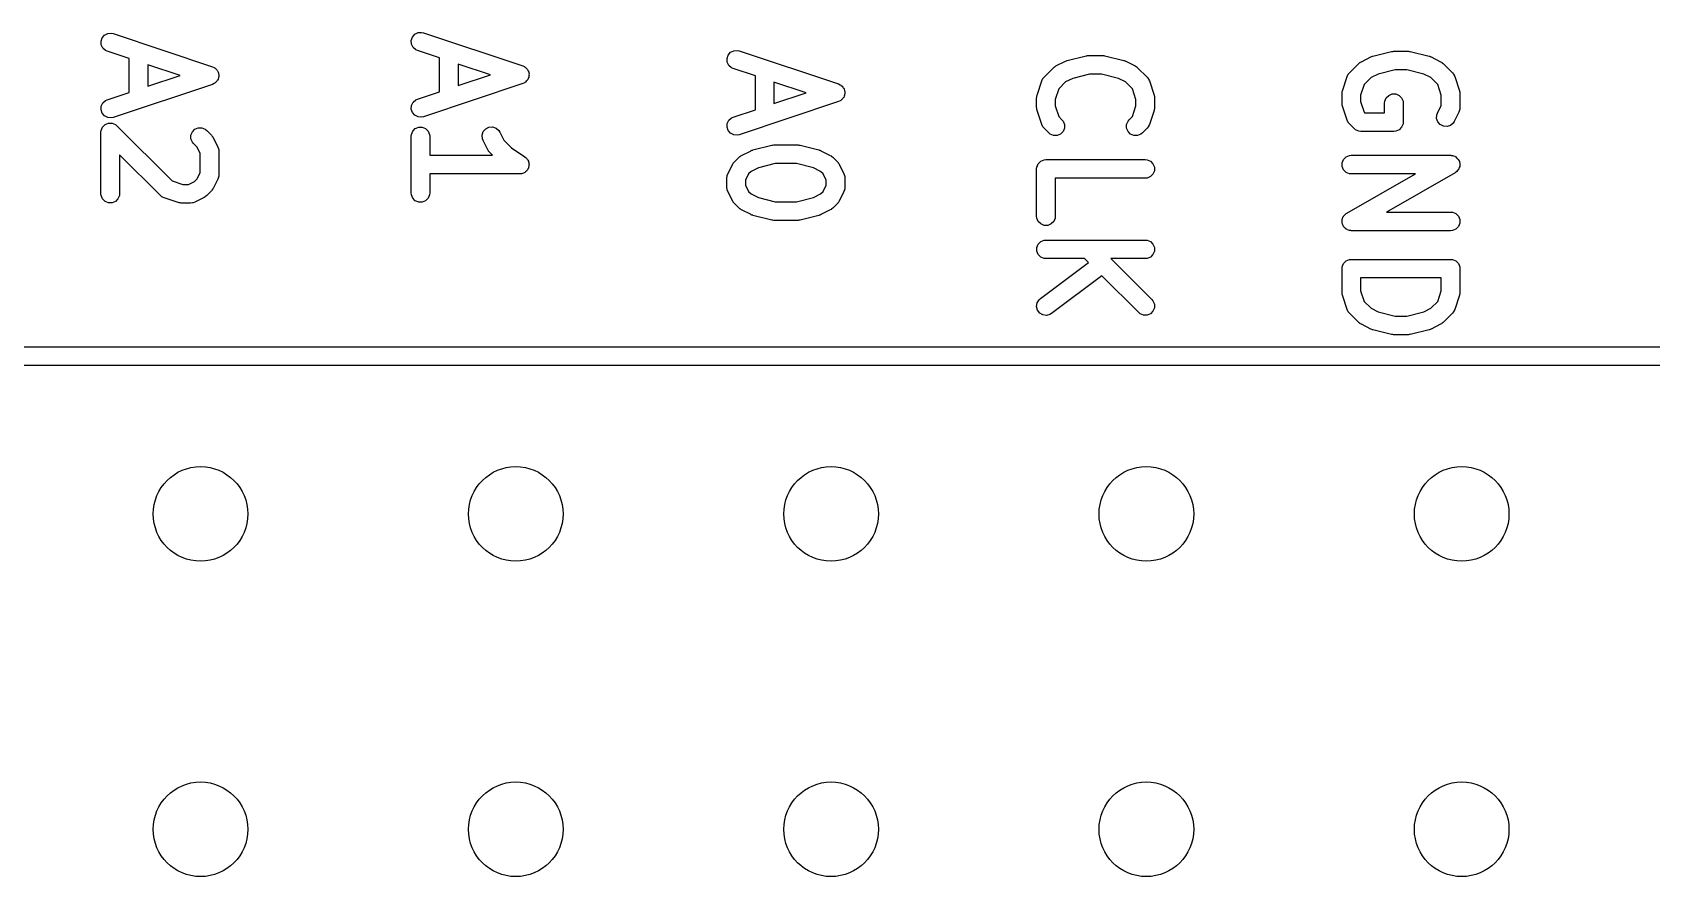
# Model space of a CAD drawing. Extents: x 90.4 to 161.7, y -143.1 to -81.8.
# Drawn here: x 133.55 to 146.6, y -88.63 to -81.83 of the extents above; entities that cross this region are included whole.
import ezdxf

# ---------------------------------------------------------------- set-up
doc = ezdxf.new("R2010")
doc.units = 0
doc.layers.add('BLACK', color=7, linetype='CONTINUOUS')

msp = doc.modelspace()

# ---------------------------------------------------------------- linework, layer by layer
at = {"layer": 'BLACK', "linetype": 'CONTINUOUS'}
for p, q in [((134.105494, -81.90495), (134.114748, -81.877187)), ((134.107569, -81.93414), (134.105494, -81.90495)), ((134.114748, -81.877187), (134.133922, -81.85508)), ((134.133922, -81.85508), (134.160095, -81.841994)), ((134.160095, -81.841994), (134.189285, -81.839919)), ((134.189285, -81.839919), (134.203622, -81.843179)), ((134.203622, -81.843179), (135.003622, -82.109846)), ((136.604827, -81.898798), (136.614081, -81.871035)), ((136.606902, -81.927988), (136.604827, -81.898798)), ((136.614081, -81.871035), (136.633255, -81.848928)), ((136.633255, -81.848928), (136.659428, -81.835842)), ((136.659428, -81.835842), (136.688618, -81.833767)), ((136.688618, -81.833767), (136.702955, -81.837027)), ((136.702955, -81.837027), (137.502955, -82.103694)), ((134.120655, -81.960313), (134.107569, -81.93414)), ((134.142762, -81.979487), (134.120655, -81.960313)), ((134.156188, -81.985481), (134.142762, -81.979487)), ((134.333477, -82.044577), (134.156188, -81.985481)), ((134.333477, -82.317415), (134.333477, -82.044577)), ((136.619988, -81.954161), (136.606902, -81.927988)), ((136.642095, -81.973335), (136.619988, -81.954161)), ((136.655521, -81.979329), (136.642095, -81.973335)), ((136.83281, -82.038425), (136.655521, -81.979329)), ((136.83281, -82.311263), (136.83281, -82.038425)), ((139.14886, -82.044171), (139.158114, -82.016408)), ((139.150935, -82.073361), (139.14886, -82.044171)), ((139.158114, -82.016408), (139.177288, -81.994301)), ((139.177288, -81.994301), (139.203461, -81.981215)), ((139.203461, -81.981215), (139.232651, -81.97914)), ((139.232651, -81.97914), (139.246988, -81.9824)), ((139.246988, -81.9824), (140.046988, -82.249067)), ((141.89028, -82.060427), (142.042662, -82.022331)), ((142.042662, -82.022331), (142.045198, -82.021955)), ((142.045198, -82.021955), (142.04622, -82.021533)), ((142.04622, -82.021533), (142.051732, -82.02099)), ((142.051732, -82.02099), (142.057206, -82.020181)), ((142.057206, -82.020181), (142.058298, -82.020343)), ((142.058298, -82.020343), (142.060852, -82.020092)), ((142.060852, -82.020092), (142.175138, -82.020092)), ((142.175138, -82.020092), (142.177691, -82.020343)), ((142.177691, -82.020343), (142.178784, -82.020181)), ((142.178784, -82.020181), (142.184258, -82.02099)), ((142.184258, -82.02099), (142.18977, -82.021533)), ((142.18977, -82.021533), (142.19079, -82.021955)), ((142.19079, -82.021955), (142.193329, -82.022331)), ((142.193329, -82.022331), (142.34571, -82.060427)), ((144.258815, -82.069553), (144.335005, -82.031458)), ((144.335005, -82.031458), (144.336074, -82.031048)), ((144.336074, -82.031048), (144.33651, -82.030726)), ((144.33651, -82.030726), (144.342661, -82.028527)), ((144.342661, -82.028527), (144.348737, -82.026203)), ((144.348737, -82.026203), (144.349275, -82.026164)), ((144.349275, -82.026164), (144.350355, -82.025779)), ((144.350355, -82.025779), (144.502737, -81.987683)), ((144.502737, -81.987683), (144.505273, -81.987307)), ((144.505273, -81.987307), (144.506295, -81.986885)), ((144.506295, -81.986885), (144.511807, -81.986342)), ((144.511807, -81.986342), (144.517281, -81.985533)), ((144.517281, -81.985533), (144.518373, -81.985695)), ((144.518373, -81.985695), (144.520927, -81.985444)), ((144.520927, -81.985444), (144.635213, -81.985444)), ((144.635213, -81.985444), (144.637766, -81.985695)), ((144.637766, -81.985695), (144.638859, -81.985533)), ((144.638859, -81.985533), (144.644333, -81.986342)), ((144.644333, -81.986342), (144.649845, -81.986885)), ((144.649845, -81.986885), (144.650865, -81.987307)), ((144.650865, -81.987307), (144.653404, -81.987683)), ((144.653404, -81.987683), (144.805785, -82.025779)), ((144.805785, -82.025779), (144.806864, -82.026164)), ((144.806864, -82.026164), (144.807403, -82.026203)), ((144.807403, -82.026203), (144.813478, -82.028527)), ((144.813478, -82.028527), (144.81963, -82.030726)), ((144.81963, -82.030726), (144.820065, -82.031048)), ((144.820065, -82.031048), (144.821135, -82.031458)), ((144.821135, -82.031458), (144.897326, -82.069553)), ((134.742734, -82.180996), (134.483477, -82.094577)), ((134.483477, -82.094577), (134.483477, -82.267415)), ((134.483477, -82.267415), (134.742734, -82.180996)), ((135.003622, -82.109846), (135.017047, -82.11584)), ((135.017047, -82.11584), (135.021092, -82.119348)), ((135.021092, -82.119348), (135.025889, -82.121747)), ((135.025889, -82.121747), (135.032053, -82.128855)), ((135.032053, -82.128855), (135.039155, -82.135014)), ((135.039155, -82.135014), (135.04155, -82.139805)), ((135.04155, -82.139805), (135.045062, -82.143854)), ((135.045062, -82.143854), (135.048036, -82.152777)), ((135.048036, -82.152777), (135.052241, -82.161187)), ((135.052241, -82.161187), (135.05262, -82.166531)), ((135.05262, -82.166531), (135.054316, -82.171617)), ((135.054316, -82.171617), (135.053649, -82.180999)), ((135.053649, -82.180999), (135.054316, -82.190377)), ((137.242067, -82.174844), (136.98281, -82.088425)), ((136.98281, -82.088425), (136.98281, -82.261263)), ((136.98281, -82.261263), (137.242067, -82.174844)), ((137.502955, -82.103694), (137.51638, -82.109688)), ((137.51638, -82.109688), (137.520425, -82.113196)), ((137.520425, -82.113196), (137.525222, -82.115595)), ((137.525222, -82.115595), (137.531386, -82.122703)), ((137.531386, -82.122703), (137.538488, -82.128862)), ((137.538488, -82.128862), (137.540883, -82.133653)), ((137.540883, -82.133653), (137.544395, -82.137702)), ((137.544395, -82.137702), (137.547369, -82.146625)), ((137.547369, -82.146625), (137.551574, -82.155035)), ((137.551574, -82.155035), (137.551953, -82.160379)), ((137.551953, -82.160379), (137.553649, -82.165465)), ((137.553649, -82.165465), (137.552982, -82.174847)), ((137.552982, -82.174847), (137.553649, -82.184225)), ((139.164021, -82.099534), (139.150935, -82.073361)), ((139.186128, -82.118708), (139.164021, -82.099534)), ((139.199554, -82.124702), (139.186128, -82.118708)), ((139.376843, -82.183798), (139.199554, -82.124702)), ((141.703058, -82.19444), (141.779248, -82.11825)), ((141.779248, -82.11825), (141.784998, -82.113529)), ((141.784998, -82.113529), (141.786297, -82.112033)), ((141.786297, -82.112033), (141.788551, -82.110613)), ((141.788551, -82.110613), (141.790613, -82.108922)), ((141.790613, -82.108922), (141.792445, -82.108163)), ((141.792445, -82.108163), (141.79874, -82.104201)), ((141.79874, -82.104201), (141.87493, -82.066106)), ((141.87493, -82.066106), (141.875999, -82.065696)), ((141.875999, -82.065696), (141.876435, -82.065374)), ((141.876435, -82.065374), (141.882586, -82.063175)), ((141.882586, -82.063175), (141.888662, -82.060851)), ((141.888662, -82.060851), (141.8892, -82.060812)), ((141.8892, -82.060812), (141.89028, -82.060427)), ((142.070087, -82.170092), (141.934646, -82.203952)), ((142.165903, -82.170092), (142.070087, -82.170092)), ((142.301343, -82.203952), (142.165903, -82.170092)), ((142.34571, -82.060427), (142.346789, -82.060812)), ((142.346789, -82.060812), (142.347328, -82.060851)), ((142.347328, -82.060851), (142.353403, -82.063175)), ((142.353403, -82.063175), (142.359555, -82.065374)), ((142.359555, -82.065374), (142.35999, -82.065696)), ((142.35999, -82.065696), (142.36106, -82.066106)), ((142.36106, -82.066106), (142.437251, -82.104201)), ((142.437251, -82.104201), (142.44355, -82.108165)), ((142.44355, -82.108165), (142.445378, -82.108923)), ((142.445378, -82.108923), (142.447434, -82.110611)), ((142.447434, -82.110611), (142.449694, -82.112033)), ((142.449694, -82.112033), (142.450993, -82.113531)), ((142.450993, -82.113531), (142.456743, -82.11825)), ((142.456743, -82.11825), (142.532933, -82.19444)), ((144.145015, -82.189108), (144.151009, -82.175682)), ((144.151009, -82.175682), (144.152775, -82.173645)), ((144.152775, -82.173645), (144.153806, -82.171157)), ((144.153806, -82.171157), (144.163133, -82.159792)), ((144.163133, -82.159792), (144.239323, -82.083602)), ((144.239323, -82.083602), (144.245073, -82.078881)), ((144.245073, -82.078881), (144.246372, -82.077385)), ((144.246372, -82.077385), (144.248626, -82.075965)), ((144.248626, -82.075965), (144.250688, -82.074274)), ((144.250688, -82.074274), (144.25252, -82.073515)), ((144.25252, -82.073515), (144.258815, -82.069553)), ((144.394721, -82.169304), (144.336783, -82.198274)), ((144.530162, -82.135444), (144.394721, -82.169304)), ((144.625978, -82.135444), (144.530162, -82.135444)), ((144.761418, -82.169304), (144.625978, -82.135444)), ((144.819358, -82.198274), (144.761418, -82.169304)), ((144.897326, -82.069553), (144.903625, -82.073517)), ((144.903625, -82.073517), (144.905453, -82.074275)), ((144.905453, -82.074275), (144.907509, -82.075963)), ((144.907509, -82.075963), (144.909769, -82.077385)), ((144.909769, -82.077385), (144.911068, -82.078883)), ((144.911068, -82.078883), (144.916818, -82.083602)), ((144.916818, -82.083602), (144.993008, -82.159792)), ((144.993008, -82.159792), (145.002336, -82.171157)), ((145.002336, -82.171157), (145.003368, -82.173649)), ((145.003368, -82.173649), (145.005132, -82.175683)), ((145.005132, -82.175683), (145.011126, -82.189108)), ((135.003622, -82.252148), (134.203622, -82.518814)), ((135.017048, -82.246154), (135.003622, -82.252148)), ((135.021096, -82.242642), (135.017048, -82.246154)), ((135.025888, -82.240247), (135.021096, -82.242642)), ((135.03205, -82.233142), (135.025888, -82.240247)), ((135.039155, -82.22698), (135.03205, -82.233142)), ((135.041551, -82.222187), (135.039155, -82.22698)), ((135.045062, -82.21814), (135.041551, -82.222187)), ((135.048035, -82.20922), (135.045062, -82.21814)), ((135.052242, -82.200807), (135.048035, -82.20922)), ((135.052621, -82.195459), (135.052242, -82.200807)), ((135.054316, -82.190377), (135.052621, -82.195459)), ((136.655521, -82.37036), (136.83281, -82.311263)), ((137.502955, -82.245996), (136.702955, -82.512662)), ((137.516381, -82.240002), (137.502955, -82.245996)), ((137.520429, -82.23649), (137.516381, -82.240002)), ((137.525221, -82.234095), (137.520429, -82.23649)), ((137.531383, -82.22699), (137.525221, -82.234095)), ((137.538488, -82.220828), (137.531383, -82.22699)), ((137.540884, -82.216035), (137.538488, -82.220828)), ((137.544395, -82.211988), (137.540884, -82.216035)), ((137.547368, -82.203068), (137.544395, -82.211988)), ((137.551575, -82.194655), (137.547368, -82.203068)), ((137.551954, -82.189307), (137.551575, -82.194655)), ((137.553649, -82.184225), (137.551954, -82.189307)), ((139.376843, -82.456636), (139.376843, -82.183798)), ((139.7861, -82.320217), (139.526843, -82.233798)), ((139.526843, -82.233798), (139.526843, -82.406636)), ((140.046988, -82.249067), (140.060413, -82.255061)), ((140.060413, -82.255061), (140.064458, -82.258569)), ((140.064458, -82.258569), (140.069255, -82.260968)), ((140.069255, -82.260968), (140.075419, -82.268076)), ((140.075419, -82.268076), (140.082521, -82.274235)), ((140.082521, -82.274235), (140.084916, -82.279026)), ((140.084916, -82.279026), (140.088428, -82.283075)), ((140.088428, -82.283075), (140.091402, -82.291998)), ((140.091402, -82.291998), (140.095607, -82.300408)), ((140.095607, -82.300408), (140.095986, -82.305752)), ((140.095986, -82.305752), (140.097682, -82.310838)), ((140.097682, -82.310838), (140.097015, -82.32022)), ((141.646844, -82.338042), (141.68494, -82.223756)), ((141.68494, -82.223756), (141.690934, -82.21033)), ((141.690934, -82.21033), (141.6927, -82.208293)), ((141.6927, -82.208293), (141.693731, -82.205805)), ((141.693731, -82.205805), (141.703058, -82.19444)), ((141.821643, -82.287986), (141.792995, -82.373929)), ((141.876708, -82.232922), (141.821643, -82.287986)), ((141.934646, -82.203952), (141.876708, -82.232922)), ((142.359283, -82.232922), (142.301343, -82.203952)), ((142.414347, -82.287986), (142.359283, -82.232922)), ((142.442995, -82.373928), (142.414347, -82.287986)), ((142.532933, -82.19444), (142.542261, -82.205805)), ((142.542261, -82.205805), (142.543293, -82.208297)), ((142.543293, -82.208297), (142.545057, -82.210331)), ((142.545057, -82.210331), (142.551051, -82.223756)), ((142.551051, -82.223756), (142.589146, -82.338042)), ((144.104511, -82.312479), (144.105269, -82.310648)), ((144.105269, -82.310648), (144.106919, -82.303394)), ((144.106919, -82.303394), (144.145015, -82.189108)), ((144.281718, -82.253338), (144.25307, -82.339281)), ((144.336783, -82.198274), (144.281718, -82.253338)), ((144.874422, -82.253338), (144.819358, -82.198274)), ((144.90307, -82.33928), (144.874422, -82.253338)), ((145.011126, -82.189108), (145.049221, -82.303394)), ((145.049221, -82.303394), (145.05087, -82.310647)), ((145.05087, -82.310647), (145.051629, -82.312479)), ((134.105494, -82.457043), (134.107569, -82.427853)), ((134.107569, -82.427853), (134.120655, -82.40168)), ((134.120655, -82.40168), (134.142763, -82.382506)), ((134.142763, -82.382506), (134.156188, -82.376512)), ((134.156188, -82.376512), (134.333477, -82.317415)), ((136.604827, -82.450891), (136.606902, -82.421701)), ((136.606902, -82.421701), (136.619988, -82.395528)), ((136.619988, -82.395528), (136.642096, -82.376354)), ((136.642096, -82.376354), (136.655521, -82.37036)), ((140.046988, -82.391369), (139.246988, -82.658035)), ((139.526843, -82.406636), (139.7861, -82.320217)), ((140.060414, -82.385375), (140.046988, -82.391369)), ((140.064462, -82.381863), (140.060414, -82.385375)), ((140.069254, -82.379468), (140.064462, -82.381863)), ((140.075416, -82.372363), (140.069254, -82.379468)), ((140.082521, -82.366201), (140.075416, -82.372363)), ((140.084917, -82.361408), (140.082521, -82.366201)), ((140.088428, -82.357361), (140.084917, -82.361408)), ((140.091401, -82.348441), (140.088428, -82.357361)), ((140.095608, -82.340028), (140.091401, -82.348441)), ((140.095987, -82.33468), (140.095608, -82.340028)), ((140.097682, -82.329598), (140.095987, -82.33468)), ((140.097015, -82.32022), (140.097682, -82.329598)), ((141.642995, -82.361759), (141.643724, -82.354353)), ((141.642995, -82.43795), (141.642995, -82.361759)), ((141.643724, -82.445355), (141.642995, -82.43795)), ((141.643584, -82.352378), (141.644174, -82.34978)), ((141.643724, -82.354353), (141.643584, -82.352378)), ((141.644174, -82.34978), (141.644436, -82.347127)), ((141.644436, -82.347127), (141.645194, -82.345296)), ((141.645194, -82.345296), (141.646844, -82.338042)), ((141.792995, -82.373929), (141.792995, -82.425778)), ((141.792995, -82.425778), (141.821643, -82.511721)), ((142.414347, -82.511721), (142.442995, -82.42578)), ((142.442995, -82.42578), (142.442995, -82.373928)), ((142.589146, -82.338042), (142.590795, -82.345295)), ((142.590795, -82.345295), (142.591554, -82.347127)), ((142.591554, -82.347127), (142.591815, -82.349781)), ((142.591815, -82.349781), (142.592406, -82.352379)), ((142.592406, -82.352379), (142.592265, -82.354353)), ((142.592265, -82.354353), (142.592995, -82.361759)), ((142.592995, -82.43795), (142.592265, -82.445355)), ((142.592995, -82.361759), (142.592995, -82.43795)), ((144.10307, -82.327111), (144.103799, -82.319705)), ((144.10307, -82.403302), (144.10307, -82.327111)), ((144.103799, -82.410707), (144.10307, -82.403302)), ((144.103659, -82.31773), (144.104249, -82.315132)), ((144.103799, -82.319705), (144.103659, -82.31773)), ((144.103659, -82.412683), (144.103799, -82.410707)), ((144.104249, -82.41528), (144.103659, -82.412683)), ((144.104249, -82.315132), (144.104511, -82.312479)), ((144.104511, -82.417934), (144.104249, -82.41528)), ((144.105269, -82.419764), (144.104511, -82.417934)), ((144.106919, -82.42702), (144.105269, -82.419764)), ((144.145015, -82.541304), (144.106919, -82.42702)), ((144.25307, -82.339281), (144.25307, -82.39113)), ((144.25307, -82.39113), (144.281718, -82.477073)), ((144.445927, -82.403302), (144.447368, -82.38867)), ((144.445927, -82.480683), (144.445927, -82.403302)), ((144.447368, -82.38867), (144.458567, -82.361634)), ((144.458567, -82.361634), (144.479259, -82.340942)), ((144.479259, -82.340942), (144.506295, -82.329743)), ((144.506295, -82.329743), (144.535559, -82.329743)), ((144.535559, -82.329743), (144.562595, -82.340942)), ((144.562595, -82.340942), (144.583287, -82.361634)), ((144.583287, -82.361634), (144.594486, -82.38867)), ((144.594486, -82.38867), (144.595927, -82.403302)), ((144.595927, -82.403302), (144.595927, -82.555683)), ((144.872893, -82.484046), (144.90307, -82.423692)), ((144.90307, -82.423692), (144.90307, -82.33928)), ((145.051629, -82.312479), (145.05189, -82.315133)), ((145.05307, -82.441397), (145.051629, -82.456029)), ((145.05189, -82.315133), (145.052481, -82.317731)), ((145.052481, -82.317731), (145.05234, -82.319705)), ((145.05234, -82.319705), (145.05307, -82.327111)), ((145.05307, -82.327111), (145.05307, -82.441397)), ((134.114748, -82.484805), (134.105494, -82.457043)), ((134.133922, -82.506913), (134.114748, -82.484805)), ((134.160095, -82.519999), (134.133922, -82.506913)), ((134.138237, -82.575779), (134.165273, -82.56458)), ((134.189285, -82.522074), (134.160095, -82.519999)), ((134.165273, -82.56458), (134.194537, -82.56458)), ((134.203622, -82.518814), (134.189285, -82.522074)), ((134.194537, -82.56458), (134.221573, -82.575779)), ((136.614081, -82.478653), (136.604827, -82.450891)), ((136.633255, -82.500761), (136.614081, -82.478653)), ((136.659428, -82.513847), (136.633255, -82.500761)), ((136.688618, -82.515922), (136.659428, -82.513847)), ((136.702955, -82.512662), (136.688618, -82.515922)), ((139.14886, -82.596264), (139.150935, -82.567074)), ((139.150935, -82.567074), (139.164021, -82.540901)), ((139.164021, -82.540901), (139.186129, -82.521727)), ((139.186129, -82.521727), (139.199554, -82.515733)), ((139.199554, -82.515733), (139.376843, -82.456636)), ((141.643584, -82.447331), (141.643724, -82.445355)), ((141.644174, -82.449928), (141.643584, -82.447331)), ((141.644436, -82.452582), (141.644174, -82.449928)), ((141.645194, -82.454412), (141.644436, -82.452582)), ((141.646844, -82.461668), (141.645194, -82.454412)), ((141.68494, -82.575952), (141.646844, -82.461668)), ((141.821643, -82.511721), (141.84722, -82.537299)), ((141.84722, -82.537299), (141.856547, -82.548664)), ((141.856547, -82.548664), (141.867745, -82.5757)), ((142.368246, -82.575701), (142.379444, -82.548664)), ((142.379444, -82.548664), (142.388771, -82.537299)), ((142.388771, -82.537299), (142.414347, -82.511721)), ((142.589146, -82.461667), (142.551051, -82.575952)), ((142.590795, -82.454413), (142.589146, -82.461667)), ((142.591554, -82.452582), (142.590795, -82.454413)), ((142.591815, -82.449927), (142.591554, -82.452582)), ((142.592406, -82.44733), (142.591815, -82.449927)), ((142.592265, -82.445355), (142.592406, -82.44733)), ((144.151009, -82.55473), (144.145015, -82.541304)), ((144.152774, -82.556765), (144.151009, -82.55473)), ((144.153805, -82.559254), (144.152774, -82.556765)), ((144.163132, -82.570619), (144.153805, -82.559254)), ((144.201227, -82.608715), (144.163132, -82.570619)), ((144.281718, -82.477073), (144.285328, -82.480683)), ((144.285328, -82.480683), (144.445927, -82.480683)), ((144.594486, -82.570315), (144.583287, -82.597351)), ((144.595927, -82.555683), (144.594486, -82.570315)), ((144.865564, -82.526968), (144.867638, -82.497778)), ((144.874818, -82.554729), (144.865564, -82.526968)), ((144.867638, -82.497778), (144.872893, -82.484046)), ((144.893991, -82.576837), (144.874818, -82.554729)), ((144.999225, -82.563571), (144.977117, -82.582744)), ((145.007057, -82.551128), (144.999225, -82.563571)), ((145.045152, -82.474938), (145.007057, -82.551128)), ((145.050407, -82.461206), (145.045152, -82.474938)), ((145.050597, -82.458518), (145.050407, -82.461206)), ((145.051629, -82.456029), (145.050597, -82.458518)), ((134.104905, -82.638139), (134.106346, -82.623507)), ((134.104905, -83.133377), (134.104905, -82.638139)), ((134.106346, -82.623507), (134.117545, -82.596471)), ((134.117545, -82.596471), (134.138237, -82.575779)), ((134.221573, -82.575779), (134.232938, -82.585106)), ((134.232938, -82.585106), (134.677561, -83.029729)), ((134.830156, -82.661602), (134.841355, -82.634566)), ((134.830156, -82.690864), (134.830156, -82.661602)), ((134.841354, -82.717901), (134.830156, -82.690864)), ((134.841355, -82.634566), (134.862048, -82.613873)), ((134.862048, -82.613873), (134.889085, -82.602675)), ((134.889085, -82.602675), (134.918347, -82.602675)), ((134.918347, -82.602675), (134.945383, -82.613874)), ((134.945383, -82.613874), (134.956749, -82.623202)), ((134.956749, -82.623202), (134.994844, -82.661298)), ((134.994844, -82.661298), (134.999561, -82.667046)), ((134.999561, -82.667046), (135.00106, -82.668346)), ((135.00106, -82.668346), (135.002481, -82.670604)), ((135.002481, -82.670604), (135.004171, -82.672663)), ((135.004171, -82.672663), (135.004928, -82.674492)), ((135.004928, -82.674492), (135.008892, -82.680789)), ((135.008892, -82.680789), (135.046987, -82.756979)), ((136.604238, -82.670082), (136.605679, -82.65545)), ((136.604238, -83.127225), (136.604238, -82.670082)), ((136.605679, -82.65545), (136.616878, -82.628414)), ((136.616878, -82.628414), (136.63757, -82.607722)), ((136.63757, -82.607722), (136.664606, -82.596523)), ((136.664606, -82.596523), (136.69387, -82.596523)), ((136.69387, -82.596523), (136.720906, -82.607722)), ((136.720906, -82.607722), (136.741598, -82.628414)), ((136.741598, -82.628414), (136.752797, -82.65545)), ((136.752797, -82.65545), (136.754238, -82.670082)), ((136.754238, -82.670082), (136.754238, -82.823654)), ((137.176256, -82.660701), (137.18551, -82.63294)), ((137.17833, -82.689891), (137.176256, -82.660701)), ((137.183585, -82.703623), (137.17833, -82.689891)), ((137.18551, -82.63294), (137.204683, -82.610832)), ((137.204683, -82.610832), (137.230858, -82.597745)), ((137.230858, -82.597745), (137.260048, -82.595671)), ((137.260048, -82.595671), (137.287809, -82.604925)), ((137.287809, -82.604925), (137.309917, -82.624098)), ((137.309917, -82.624098), (137.317749, -82.636541)), ((137.317749, -82.636541), (137.350401, -82.701845)), ((137.350401, -82.701845), (137.412732, -82.764177)), ((139.158114, -82.624026), (139.14886, -82.596264)), ((139.177288, -82.646134), (139.158114, -82.624026)), ((139.203461, -82.65922), (139.177288, -82.646134)), ((139.232651, -82.661295), (139.203461, -82.65922)), ((139.246988, -82.658035), (139.232651, -82.661295)), ((141.690934, -82.589378), (141.68494, -82.575952)), ((141.692699, -82.591413), (141.690934, -82.589378)), ((141.69373, -82.593902), (141.692699, -82.591413)), ((141.703057, -82.605267), (141.69373, -82.593902)), ((141.741152, -82.643363), (141.703057, -82.605267)), ((141.752517, -82.652691), (141.741152, -82.643363)), ((141.779553, -82.66389), (141.752517, -82.652691)), ((141.808816, -82.66389), (141.779553, -82.66389)), ((141.835853, -82.652692), (141.808816, -82.66389)), ((141.856546, -82.631999), (141.835853, -82.652692)), ((141.867745, -82.604963), (141.856546, -82.631999)), ((141.867745, -82.5757), (141.867745, -82.604963)), ((142.368246, -82.604963), (142.368246, -82.575701)), ((142.379445, -82.631999), (142.368246, -82.604963)), ((142.400138, -82.652692), (142.379445, -82.631999)), ((142.427175, -82.66389), (142.400138, -82.652692)), ((142.456437, -82.66389), (142.427175, -82.66389)), ((142.483473, -82.652691), (142.456437, -82.66389)), ((142.494839, -82.643363), (142.483473, -82.652691)), ((142.532934, -82.605267), (142.494839, -82.643363)), ((142.542261, -82.593902), (142.532934, -82.605267)), ((142.543291, -82.591413), (142.542261, -82.593902)), ((142.545057, -82.589378), (142.543291, -82.591413)), ((142.551051, -82.575952), (142.545057, -82.589378)), ((144.212592, -82.618043), (144.201227, -82.608715)), ((144.239628, -82.629242), (144.212592, -82.618043)), ((144.239629, -82.629242), (144.239628, -82.629242)), ((144.254261, -82.630683), (144.239629, -82.629242)), ((144.520927, -82.630683), (144.254261, -82.630683)), ((144.535559, -82.629242), (144.520927, -82.630683)), ((144.562595, -82.618043), (144.535559, -82.629242)), ((144.583287, -82.597351), (144.562595, -82.618043)), ((144.920166, -82.589924), (144.893991, -82.576837)), ((144.949356, -82.591998), (144.920166, -82.589924)), ((144.977117, -82.582744), (144.949356, -82.591998)), ((134.584015, -83.148315), (134.254905, -82.819205)), ((134.254905, -82.819205), (134.254905, -83.133377)), ((134.850681, -82.729266), (134.841354, -82.717901)), ((134.88017, -82.758756), (134.850681, -82.729266)), ((134.904905, -82.808225), (134.88017, -82.758756)), ((134.904905, -82.963291), (134.904905, -82.808225)), ((135.046987, -82.756979), (135.052242, -82.770711)), ((135.052242, -82.770711), (135.052432, -82.773398)), ((135.052432, -82.773398), (135.053464, -82.775888)), ((135.053464, -82.775888), (135.054905, -82.79052)), ((135.054905, -82.79052), (135.054905, -82.980996)), ((136.754238, -82.823654), (137.260077, -82.823654)), ((137.22168, -82.779814), (137.183585, -82.703623)), ((137.225644, -82.786113), (137.22168, -82.779814)), ((137.226402, -82.787941), (137.225644, -82.786113)), ((137.22809, -82.789997), (137.226402, -82.787941)), ((137.229512, -82.792257), (137.22809, -82.789997)), ((137.23101, -82.793556), (137.229512, -82.792257)), ((137.235729, -82.799306), (137.23101, -82.793556)), ((137.260077, -82.823654), (137.235729, -82.799306)), ((137.412732, -82.764177), (137.520841, -82.83625)), ((139.252178, -82.833894), (139.253478, -82.832396)), ((139.253478, -82.832396), (139.255737, -82.830974)), ((139.255737, -82.830974), (139.257794, -82.829286)), ((139.257794, -82.829286), (139.259621, -82.828528)), ((139.259621, -82.828528), (139.265921, -82.824564)), ((139.265921, -82.824564), (139.342111, -82.786469)), ((139.342111, -82.786469), (139.34318, -82.786059)), ((139.34318, -82.786059), (139.343616, -82.785737)), ((139.343616, -82.785737), (139.349767, -82.783538)), ((139.349767, -82.783538), (139.355843, -82.781214)), ((139.355843, -82.781214), (139.356381, -82.781175)), ((139.356381, -82.781175), (139.357461, -82.78079)), ((139.357461, -82.78079), (139.509843, -82.742694)), ((139.509843, -82.742694), (139.512379, -82.742318)), ((139.512379, -82.742318), (139.513401, -82.741896)), ((139.513401, -82.741896), (139.518913, -82.741353)), ((139.518913, -82.741353), (139.524387, -82.740544)), ((139.524387, -82.740544), (139.525479, -82.740706)), ((139.525479, -82.740706), (139.528033, -82.740455)), ((139.528033, -82.740455), (139.718509, -82.740455)), ((139.718509, -82.740455), (139.721062, -82.740706)), ((139.721062, -82.740706), (139.722155, -82.740544)), ((139.722155, -82.740544), (139.727629, -82.741353)), ((139.727629, -82.741353), (139.733141, -82.741896)), ((139.733141, -82.741896), (139.734161, -82.742318)), ((139.734161, -82.742318), (139.7367, -82.742694)), ((139.7367, -82.742694), (139.889081, -82.78079)), ((139.889081, -82.78079), (139.89016, -82.781175)), ((139.89016, -82.781175), (139.890699, -82.781214)), ((139.890699, -82.781214), (139.896774, -82.783538)), ((139.896774, -82.783538), (139.902926, -82.785737)), ((139.902926, -82.785737), (139.903361, -82.786059)), ((139.903361, -82.786059), (139.904431, -82.786469)), ((139.904431, -82.786469), (139.980622, -82.824564)), ((139.980622, -82.824564), (139.986921, -82.828528)), ((139.986921, -82.828528), (139.988749, -82.829286)), ((139.988749, -82.829286), (139.990805, -82.830974)), ((139.990805, -82.830974), (139.993065, -82.832396)), ((139.993065, -82.832396), (139.994364, -82.833894)), ((144.136402, -82.83618), (144.163438, -82.824981)), ((144.163438, -82.824981), (144.17807, -82.82354)), ((144.17807, -82.82354), (144.97807, -82.82354)), ((144.97807, -82.82354), (144.981833, -82.82391)), ((144.981833, -82.82391), (144.983309, -82.823723)), ((144.983309, -82.823723), (144.985219, -82.824244)), ((144.985219, -82.824244), (144.992702, -82.824981)), ((144.992702, -82.824981), (145.001917, -82.828798)), ((145.001917, -82.828798), (145.011541, -82.831423)), ((145.011541, -82.831423), (145.015321, -82.83435)), ((134.88017, -83.01276), (134.904905, -82.963291)), ((137.514116, -82.963826), (137.508011, -82.967915)), ((137.520906, -82.961014), (137.514116, -82.963826)), ((137.520841, -82.83625), (137.520883, -82.836284)), ((137.520883, -82.836284), (137.520906, -82.836294)), ((137.520906, -82.836294), (137.520957, -82.836345)), ((137.526156, -82.955763), (137.520906, -82.961014)), ((137.520957, -82.836345), (137.532216, -82.845566)), ((137.532326, -82.951632), (137.526156, -82.955763)), ((137.532216, -82.845566), (137.536347, -82.851735)), ((137.536402, -82.945517), (137.532326, -82.951632)), ((137.536347, -82.851735), (137.541598, -82.856986)), ((137.541598, -82.940322), (137.536402, -82.945517)), ((137.541598, -82.856986), (137.54441, -82.863775)), ((137.544439, -82.933461), (137.541598, -82.940322)), ((137.54441, -82.863775), (137.548499, -82.869881)), ((137.548559, -82.927283), (137.544439, -82.933461)), ((137.548499, -82.869881), (137.549955, -82.877161)), ((137.549985, -82.920074), (137.548559, -82.927283)), ((137.549955, -82.877161), (137.552797, -82.884022)), ((137.552797, -82.913286), (137.549985, -82.920074)), ((137.552797, -82.884022), (137.552797, -82.891371)), ((137.552797, -82.891371), (137.554238, -82.898576)), ((137.554238, -82.898576), (137.552797, -82.90586)), ((137.552797, -82.90586), (137.552797, -82.913286)), ((139.156189, -82.972391), (139.194285, -82.8962)), ((139.194285, -82.8962), (139.198248, -82.889903)), ((139.198248, -82.889903), (139.199007, -82.888073)), ((139.199007, -82.888073), (139.200698, -82.886011)), ((139.200698, -82.886011), (139.202118, -82.883757)), ((139.202118, -82.883757), (139.203613, -82.88246)), ((139.203613, -82.88246), (139.208334, -82.876708)), ((139.208334, -82.876708), (139.246429, -82.838613)), ((139.246429, -82.838613), (139.252178, -82.833894)), ((139.343889, -82.953285), (139.323006, -82.974167)), ((139.401827, -82.924315), (139.343889, -82.953285)), ((139.537268, -82.890455), (139.401827, -82.924315)), ((139.709274, -82.890455), (139.537268, -82.890455)), ((139.844714, -82.924315), (139.709274, -82.890455)), ((139.902654, -82.953285), (139.844714, -82.924315)), ((139.923536, -82.974167), (139.902654, -82.953285)), ((139.994364, -82.833894), (140.000114, -82.838613)), ((140.000114, -82.838613), (140.038209, -82.876708)), ((140.038209, -82.876708), (140.042927, -82.882457)), ((140.042927, -82.882457), (140.044426, -82.883757)), ((140.044426, -82.883757), (140.045847, -82.886016)), ((140.045847, -82.886016), (140.047536, -82.888073)), ((140.047536, -82.888073), (140.048293, -82.8899)), ((140.048293, -82.8899), (140.052258, -82.8962)), ((140.052258, -82.8962), (140.090353, -82.972391)), ((141.642995, -82.933188), (141.644436, -82.918556)), ((141.642995, -83.31414), (141.642995, -82.933188)), ((141.644436, -82.918556), (141.655635, -82.89152)), ((141.655635, -82.89152), (141.676327, -82.870828)), ((141.676327, -82.870828), (141.703363, -82.859629)), ((141.703363, -82.859629), (141.717995, -82.858188)), ((141.717995, -82.858188), (142.517995, -82.858188)), ((142.517995, -82.858188), (142.532627, -82.859629)), ((142.532627, -82.859629), (142.559663, -82.870828)), ((142.559663, -82.870828), (142.580355, -82.89152)), ((142.580355, -82.89152), (142.591554, -82.918556)), ((142.591554, -82.94782), (142.580355, -82.974856)), ((142.591554, -82.918556), (142.591554, -82.94782)), ((144.104511, -82.883908), (144.11571, -82.856872)), ((144.104511, -82.913172), (144.104511, -82.883908)), ((144.11571, -82.940208), (144.104511, -82.913172)), ((144.11571, -82.856872), (144.136402, -82.83618)), ((144.136402, -82.9609), (144.11571, -82.940208)), ((144.163438, -82.972099), (144.136402, -82.9609)), ((145.01528, -82.963658), (144.460486, -83.280683)), ((145.018363, -82.961469), (145.01528, -82.963658)), ((145.015321, -82.83435), (145.019738, -82.83618)), ((145.019738, -82.9609), (145.018363, -82.961469)), ((145.019738, -82.83618), (145.026788, -82.84323)), ((145.021137, -82.9595), (145.019738, -82.9609)), ((145.02727, -82.955148), (145.021137, -82.9595)), ((145.026788, -82.84323), (145.034678, -82.84934)), ((145.033378, -82.947259), (145.02727, -82.955148)), ((145.04043, -82.940208), (145.033378, -82.947259)), ((145.034678, -82.84934), (145.037051, -82.853493)), ((145.037051, -82.853493), (145.04043, -82.856872)), ((145.04043, -82.856872), (145.044246, -82.866084)), ((145.04226, -82.935789), (145.04043, -82.940208)), ((145.045187, -82.93201), (145.04226, -82.935789)), ((145.044246, -82.866084), (145.049197, -82.874749)), ((145.047811, -82.922388), (145.045187, -82.93201)), ((145.051629, -82.913172), (145.047811, -82.922388)), ((145.049197, -82.874749), (145.049799, -82.879492)), ((145.049799, -82.879492), (145.051629, -82.883908)), ((145.051629, -82.883908), (145.051629, -82.893882)), ((145.051629, -82.893882), (145.052887, -82.903779)), ((145.052887, -82.903779), (145.051629, -82.908391)), ((145.051629, -82.908391), (145.051629, -82.913172)), ((134.677561, -83.029729), (134.763504, -83.058377)), ((134.763504, -83.058377), (134.809819, -83.058377)), ((134.809819, -83.058377), (134.859288, -83.033642)), ((134.859288, -83.033642), (134.88017, -83.01276)), ((135.008892, -83.090728), (135.004927, -83.097027)), ((135.046987, -83.014537), (135.008892, -83.090728)), ((135.052242, -83.000805), (135.046987, -83.014537)), ((135.052432, -82.998117), (135.052242, -83.000805)), ((135.053464, -82.995628), (135.052432, -82.998117)), ((135.054905, -82.980996), (135.053464, -82.995628)), ((137.479238, -82.973654), (136.754238, -82.973654)), ((136.754238, -82.973654), (136.754238, -83.127225)), ((137.47929, -82.973648), (137.479238, -82.973654)), ((137.479316, -82.973654), (137.47929, -82.973648)), ((137.479391, -82.973638), (137.479316, -82.973654)), ((137.49387, -82.972213), (137.479391, -82.973638)), ((137.50073, -82.969371), (137.49387, -82.972213)), ((137.508011, -82.967915), (137.50073, -82.969371)), ((139.148271, -83.005932), (139.149712, -82.9913)), ((139.148271, -83.082122), (139.148271, -83.005932)), ((139.149712, -83.096754), (139.148271, -83.082122)), ((139.149712, -82.9913), (139.150742, -82.988811)), ((139.150742, -82.988811), (139.150934, -82.986122)), ((139.150934, -82.986122), (139.156189, -82.972391)), ((139.323006, -82.974167), (139.298271, -83.023637)), ((139.298271, -83.023637), (139.298271, -83.064416)), ((139.298271, -83.064416), (139.323006, -83.113886)), ((139.948271, -83.023636), (139.923536, -82.974167)), ((139.923536, -83.113886), (139.948271, -83.064417)), ((139.948271, -83.064417), (139.948271, -83.023636)), ((140.090353, -82.972391), (140.095608, -82.986123)), ((140.095608, -82.986123), (140.095798, -82.98881)), ((140.095798, -82.98881), (140.09683, -82.9913)), ((140.09683, -82.9913), (140.098271, -83.005932)), ((140.098271, -83.082122), (140.09683, -83.096754)), ((140.098271, -83.005932), (140.098271, -83.082122)), ((142.517995, -83.008188), (141.792995, -83.008188)), ((141.792995, -83.008188), (141.792995, -83.31414)), ((142.532627, -83.006747), (142.517995, -83.008188)), ((142.559663, -82.995548), (142.532627, -83.006747)), ((142.580355, -82.974856), (142.559663, -82.995548)), ((144.14086, -83.290565), (144.695654, -82.97354)), ((144.17807, -82.97354), (144.163438, -82.972099)), ((144.695654, -82.97354), (144.17807, -82.97354)), ((134.106346, -83.148009), (134.104905, -83.133377)), ((134.117545, -83.175045), (134.106346, -83.148009)), ((134.138237, -83.195737), (134.117545, -83.175045)), ((134.165273, -83.206936), (134.138237, -83.195737)), ((134.194537, -83.206936), (134.165273, -83.206936)), ((134.221573, -83.195737), (134.194537, -83.206936)), ((134.242265, -83.175045), (134.221573, -83.195737)), ((134.253464, -83.148009), (134.242265, -83.175045)), ((134.254905, -83.133377), (134.253464, -83.148009)), ((134.59538, -83.157643), (134.584015, -83.148315)), ((134.597872, -83.158675), (134.59538, -83.157643)), ((134.599906, -83.160439), (134.597872, -83.158675)), ((134.613331, -83.166433), (134.599906, -83.160439)), ((134.727617, -83.204528), (134.613331, -83.166433)), ((134.73487, -83.206177), (134.727617, -83.204528)), ((134.736702, -83.206936), (134.73487, -83.206177)), ((134.739356, -83.207197), (134.736702, -83.206936)), ((134.741954, -83.207788), (134.739356, -83.207197)), ((134.743928, -83.207647), (134.741954, -83.207788)), ((134.751334, -83.208377), (134.743928, -83.207647)), ((134.827524, -83.208377), (134.751334, -83.208377)), ((134.842156, -83.206936), (134.827524, -83.208377)), ((134.844645, -83.205904), (134.842156, -83.206936)), ((134.847333, -83.205714), (134.844645, -83.205904)), ((134.861065, -83.200459), (134.847333, -83.205714)), ((134.937256, -83.162364), (134.861065, -83.200459)), ((134.943555, -83.158399), (134.937256, -83.162364)), ((134.945383, -83.157642), (134.943555, -83.158399)), ((134.947439, -83.155953), (134.945383, -83.157642)), ((134.949699, -83.154532), (134.947439, -83.155953)), ((134.950998, -83.153033), (134.949699, -83.154532)), ((134.956748, -83.148315), (134.950998, -83.153033)), ((134.994843, -83.11022), (134.956748, -83.148315)), ((134.999561, -83.10447), (134.994843, -83.11022)), ((135.00106, -83.103171), (134.999561, -83.10447)), ((135.002481, -83.100911), (135.00106, -83.103171)), ((135.00417, -83.098855), (135.002481, -83.100911)), ((135.004927, -83.097027), (135.00417, -83.098855)), ((136.605679, -83.141857), (136.604238, -83.127225)), ((136.616878, -83.168893), (136.605679, -83.141857)), ((136.63757, -83.189585), (136.616878, -83.168893)), ((136.664606, -83.200784), (136.63757, -83.189585)), ((136.69387, -83.200784), (136.664606, -83.200784)), ((136.720906, -83.189585), (136.69387, -83.200784)), ((136.741598, -83.168893), (136.720906, -83.189585)), ((136.752797, -83.141857), (136.741598, -83.168893)), ((136.754238, -83.127225), (136.752797, -83.141857)), ((139.150742, -83.099242), (139.149712, -83.096754)), ((139.150934, -83.101932), (139.150742, -83.099242)), ((139.156189, -83.115663), (139.150934, -83.101932)), ((139.194285, -83.191854), (139.156189, -83.115663)), ((139.198248, -83.19815), (139.194285, -83.191854)), ((139.199007, -83.199981), (139.198248, -83.19815)), ((139.200698, -83.202042), (139.199007, -83.199981)), ((139.202118, -83.204297), (139.200698, -83.202042)), ((139.203613, -83.205593), (139.202118, -83.204297)), ((139.208334, -83.211346), (139.203613, -83.205593)), ((139.246429, -83.249441), (139.208334, -83.211346)), ((139.323006, -83.113886), (139.343889, -83.134769)), ((139.343889, -83.134769), (139.401827, -83.163738)), ((139.401827, -83.163738), (139.537267, -83.197598)), ((139.537267, -83.197598), (139.709275, -83.197598)), ((139.709275, -83.197598), (139.844714, -83.163738)), ((139.844714, -83.163738), (139.902654, -83.134768)), ((139.902654, -83.134768), (139.923536, -83.113886)), ((140.038209, -83.211346), (140.000114, -83.249441)), ((140.042927, -83.205596), (140.038209, -83.211346)), ((140.044426, -83.204297), (140.042927, -83.205596)), ((140.045847, -83.202037), (140.044426, -83.204297)), ((140.047536, -83.199981), (140.045847, -83.202037)), ((140.048293, -83.198153), (140.047536, -83.199981)), ((140.052258, -83.191854), (140.048293, -83.198153)), ((140.090353, -83.115663), (140.052258, -83.191854)), ((140.095608, -83.101931), (140.090353, -83.115663)), ((140.095798, -83.099243), (140.095608, -83.101931)), ((140.09683, -83.096754), (140.095798, -83.099243)), ((139.252178, -83.254159), (139.246429, -83.249441)), ((139.253478, -83.255658), (139.252178, -83.254159)), ((139.255737, -83.257079), (139.253478, -83.255658)), ((139.257794, -83.258768), (139.255737, -83.257079)), ((139.259621, -83.259525), (139.257794, -83.258768)), ((139.265921, -83.26349), (139.259621, -83.259525)), ((139.342111, -83.301585), (139.265921, -83.26349)), ((139.34318, -83.301994), (139.342111, -83.301585)), ((139.343616, -83.302317), (139.34318, -83.301994)), ((139.349761, -83.304512), (139.343616, -83.302317)), ((139.355843, -83.30684), (139.349761, -83.304512)), ((139.356382, -83.306878), (139.355843, -83.30684)), ((139.357462, -83.307264), (139.356382, -83.306878)), ((139.509843, -83.345359), (139.357462, -83.307264)), ((139.51238, -83.345734), (139.509843, -83.345359)), ((139.513401, -83.346157), (139.51238, -83.345734)), ((139.518903, -83.346698), (139.513401, -83.346157)), ((139.524388, -83.34751), (139.518903, -83.346698)), ((139.525483, -83.347346), (139.524388, -83.34751)), ((139.528033, -83.347598), (139.525483, -83.347346)), ((139.718509, -83.347598), (139.528033, -83.347598)), ((139.721062, -83.347346), (139.718509, -83.347598)), ((139.722154, -83.347509), (139.721062, -83.347346)), ((139.727626, -83.3467), (139.722154, -83.347509)), ((139.733141, -83.346157), (139.727626, -83.3467)), ((139.734162, -83.345733), (139.733141, -83.346157)), ((139.736699, -83.345359), (139.734162, -83.345733)), ((139.88908, -83.307264), (139.736699, -83.345359)), ((139.890159, -83.306878), (139.88908, -83.307264)), ((139.890699, -83.30684), (139.890159, -83.306878)), ((139.89678, -83.304512), (139.890699, -83.30684)), ((139.902926, -83.302317), (139.89678, -83.304512)), ((139.903361, -83.301994), (139.902926, -83.302317)), ((139.904431, -83.301585), (139.903361, -83.301994)), ((139.980622, -83.26349), (139.904431, -83.301585)), ((139.986921, -83.259525), (139.980622, -83.26349)), ((139.988749, -83.258768), (139.986921, -83.259525)), ((139.990805, -83.257079), (139.988749, -83.258768)), ((139.993065, -83.255658), (139.990805, -83.257079)), ((139.994364, -83.254159), (139.993065, -83.255658)), ((140.000114, -83.249441), (139.994364, -83.254159)), ((141.644436, -83.328772), (141.642995, -83.31414)), ((141.655635, -83.355808), (141.644436, -83.328772)), ((141.791554, -83.328772), (141.780355, -83.355808)), ((141.792995, -83.31414), (141.791554, -83.328772)), ((144.103253, -83.350444), (144.104511, -83.345831)), ((144.104511, -83.36034), (144.103253, -83.350444)), ((144.104511, -83.341051), (144.108328, -83.331835)), ((144.104511, -83.345831), (144.104511, -83.341051)), ((144.108328, -83.331835), (144.110953, -83.322212)), ((144.110953, -83.322212), (144.11388, -83.318431)), ((144.11388, -83.318431), (144.11571, -83.314015)), ((144.11571, -83.314015), (144.12276, -83.306964)), ((144.12276, -83.306964), (144.12887, -83.299075)), ((144.12887, -83.299075), (144.135002, -83.294722)), ((144.135002, -83.294722), (144.136402, -83.293323)), ((144.136402, -83.293323), (144.137776, -83.292753)), ((144.137776, -83.292753), (144.14086, -83.290565)), ((144.460486, -83.280683), (144.97807, -83.280683)), ((144.97807, -83.280683), (144.992702, -83.282124)), ((144.992702, -83.282124), (145.019738, -83.293323)), ((145.019738, -83.293323), (145.04043, -83.314015)), ((145.04043, -83.314015), (145.051629, -83.341051)), ((145.051629, -83.341051), (145.051629, -83.370315)), ((141.676327, -83.3765), (141.655635, -83.355808)), ((141.703363, -83.387699), (141.676327, -83.3765)), ((141.732627, -83.387699), (141.703363, -83.387699)), ((141.759663, -83.3765), (141.732627, -83.387699)), ((141.780355, -83.355808), (141.759663, -83.3765)), ((144.104511, -83.370315), (144.104511, -83.36034)), ((144.10634, -83.37473), (144.104511, -83.370315)), ((144.106943, -83.379474), (144.10634, -83.37473)), ((144.111893, -83.388138), (144.106943, -83.379474)), ((144.11571, -83.397351), (144.111893, -83.388138)), ((144.119088, -83.400729), (144.11571, -83.397351)), ((144.121462, -83.404883), (144.119088, -83.400729)), ((144.129351, -83.410992), (144.121462, -83.404883)), ((144.136402, -83.418043), (144.129351, -83.410992)), ((144.140818, -83.419872), (144.136402, -83.418043)), ((144.144599, -83.4228), (144.140818, -83.419872)), ((144.154222, -83.425424), (144.144599, -83.4228)), ((144.163438, -83.429242), (144.154222, -83.425424)), ((144.17092, -83.429978), (144.163438, -83.429242)), ((144.172831, -83.4305), (144.17092, -83.429978)), ((144.174306, -83.430312), (144.172831, -83.4305)), ((144.17807, -83.430683), (144.174306, -83.430312)), ((144.97807, -83.430683), (144.17807, -83.430683)), ((144.992702, -83.429242), (144.97807, -83.430683)), ((145.019738, -83.418043), (144.992702, -83.429242)), ((145.04043, -83.397351), (145.019738, -83.418043)), ((145.051629, -83.370315), (145.04043, -83.397351)), ((141.644436, -83.566175), (141.655635, -83.539139)), ((141.644436, -83.595439), (141.644436, -83.566175)), ((141.655635, -83.622475), (141.644436, -83.595439)), ((141.655635, -83.539139), (141.676327, -83.518447)), ((141.676327, -83.518447), (141.703363, -83.507248)), ((141.703363, -83.507248), (141.717995, -83.505807)), ((141.717995, -83.505807), (142.517995, -83.505807)), ((142.517995, -83.505807), (142.532627, -83.507248)), ((142.532627, -83.507248), (142.559663, -83.518447)), ((142.559663, -83.518447), (142.580355, -83.539139)), ((142.580355, -83.539139), (142.591554, -83.566175)), ((142.591554, -83.595439), (142.580355, -83.622475)), ((142.591554, -83.566175), (142.591554, -83.595439)), ((141.676327, -83.643167), (141.655635, -83.622475)), ((141.672995, -83.97795), (142.060956, -83.686977)), ((141.703363, -83.654366), (141.676327, -83.643167)), ((141.717995, -83.655807), (141.703363, -83.654366)), ((142.029786, -83.655807), (141.717995, -83.655807)), ((142.060956, -83.686977), (142.029786, -83.655807)), ((142.517995, -83.655807), (142.241918, -83.655807)), ((142.241918, -83.655807), (142.571028, -83.984917)), ((142.532627, -83.654366), (142.517995, -83.655807)), ((142.559663, -83.643167), (142.532627, -83.654366)), ((142.580355, -83.622475), (142.559663, -83.643167)), ((144.10307, -83.736635), (144.104511, -83.722003)), ((144.10307, -83.927111), (144.10307, -83.736635)), ((144.104511, -83.722003), (144.11571, -83.694967)), ((144.11571, -83.694967), (144.136402, -83.674275)), ((144.136402, -83.674275), (144.163438, -83.663076)), ((144.163438, -83.663076), (144.17807, -83.661635)), ((144.17807, -83.661635), (144.97807, -83.661635)), ((144.97807, -83.661635), (144.992702, -83.663076)), ((144.992702, -83.663076), (145.019738, -83.674275)), ((145.019738, -83.674275), (145.04043, -83.694967)), ((145.04043, -83.694967), (145.051629, -83.722003)), ((145.051629, -83.722003), (145.05307, -83.736635)), ((145.05307, -83.736635), (145.05307, -83.927111)), ((142.168099, -83.79412), (141.762995, -84.09795)), ((142.464962, -84.090983), (142.168099, -83.79412)), ((144.90307, -83.811635), (144.25307, -83.811635)), ((144.25307, -83.811635), (144.25307, -83.91494)), ((144.90307, -83.914941), (144.90307, -83.811635)), ((141.647245, -84.013063), (141.662154, -83.987882)), ((141.662154, -83.987882), (141.672995, -83.97795)), ((142.571028, -83.984917), (142.580356, -83.996282)), ((142.580356, -83.996282), (142.591554, -84.023319)), ((144.103799, -83.934516), (144.10307, -83.927111)), ((144.103659, -83.936492), (144.103799, -83.934516)), ((144.104249, -83.939089), (144.103659, -83.936492)), ((144.104511, -83.941743), (144.104249, -83.939089)), ((144.105269, -83.943573), (144.104511, -83.941743)), ((144.106919, -83.950828), (144.105269, -83.943573)), ((144.145015, -84.065114), (144.106919, -83.950828)), ((144.25307, -83.91494), (144.281718, -84.000883)), ((144.281718, -84.000883), (144.336783, -84.055948)), ((144.819358, -84.055947), (144.874422, -84.000883)), ((144.874422, -84.000883), (144.90307, -83.914941)), ((145.049221, -83.950828), (145.011126, -84.065114)), ((145.05087, -83.943574), (145.049221, -83.950828)), ((145.051629, -83.941743), (145.05087, -83.943574)), ((145.05189, -83.939088), (145.051629, -83.941743)), ((145.052481, -83.936491), (145.05189, -83.939088)), ((145.05307, -83.927111), (145.05234, -83.934516)), ((145.05234, -83.934516), (145.052481, -83.936491)), ((141.643106, -84.042032), (141.647245, -84.013063)), ((141.650369, -84.07038), (141.643106, -84.042032)), ((141.667927, -84.093791), (141.650369, -84.07038)), ((141.693108, -84.1087), (141.667927, -84.093791)), ((141.722077, -84.112839), (141.693108, -84.1087)), ((141.750425, -84.105576), (141.722077, -84.112839)), ((141.762995, -84.09795), (141.750425, -84.105576)), ((142.476327, -84.100311), (142.464962, -84.090983)), ((142.503364, -84.111509), (142.476327, -84.100311)), ((142.532627, -84.111509), (142.503364, -84.111509)), ((142.559663, -84.100311), (142.532627, -84.111509)), ((142.580356, -84.079618), (142.559663, -84.100311)), ((142.591554, -84.052582), (142.580356, -84.079618)), ((142.591554, -84.023319), (142.591554, -84.052582)), ((144.151009, -84.07854), (144.145015, -84.065114)), ((144.152775, -84.080576), (144.151009, -84.07854)), ((144.153806, -84.083065), (144.152775, -84.080576)), ((144.163133, -84.09443), (144.153806, -84.083065)), ((144.239323, -84.17062), (144.163133, -84.09443)), ((144.336783, -84.055948), (144.394721, -84.084917)), ((144.394721, -84.084917), (144.530162, -84.118778)), ((144.530162, -84.118778), (144.625978, -84.118778)), ((144.625978, -84.118778), (144.761418, -84.084917)), ((144.761418, -84.084917), (144.819358, -84.055947)), ((144.993008, -84.09443), (144.916818, -84.17062)), ((145.002336, -84.083065), (144.993008, -84.09443)), ((145.003368, -84.080572), (145.002336, -84.083065)), ((145.005132, -84.078539), (145.003368, -84.080572)), ((145.011126, -84.065114), (145.005132, -84.078539)), ((144.245073, -84.17534), (144.239323, -84.17062)), ((144.246372, -84.176837), (144.245073, -84.17534)), ((144.248626, -84.178256), (144.246372, -84.176837)), ((144.250688, -84.179948), (144.248626, -84.178256)), ((144.25252, -84.180706), (144.250688, -84.179948)), ((144.258815, -84.184669), (144.25252, -84.180706)), ((144.335005, -84.222764), (144.258815, -84.184669)), ((144.336074, -84.223173), (144.335005, -84.222764)), ((144.33651, -84.223496), (144.336074, -84.223173)), ((144.342661, -84.225694), (144.33651, -84.223496)), ((144.348737, -84.228019), (144.342661, -84.225694)), ((144.349275, -84.228057), (144.348737, -84.228019)), ((144.350355, -84.228443), (144.349275, -84.228057)), ((144.502737, -84.266539), (144.350355, -84.228443)), ((144.505273, -84.266914), (144.502737, -84.266539)), ((144.506295, -84.267337), (144.505273, -84.266914)), ((144.511807, -84.267879), (144.506295, -84.267337)), ((144.517281, -84.268689), (144.511807, -84.267879)), ((144.644333, -84.267879), (144.638859, -84.268689)), ((144.649845, -84.267337), (144.644333, -84.267879)), ((144.650865, -84.266914), (144.649845, -84.267337)), ((144.653404, -84.266539), (144.650865, -84.266914)), ((144.805785, -84.228443), (144.653404, -84.266539)), ((144.806864, -84.228057), (144.805785, -84.228443)), ((144.807403, -84.228019), (144.806864, -84.228057)), ((144.813478, -84.225694), (144.807403, -84.228019)), ((144.81963, -84.223496), (144.813478, -84.225694)), ((144.820065, -84.223173), (144.81963, -84.223496)), ((144.821135, -84.222764), (144.820065, -84.223173)), ((144.897326, -84.184669), (144.821135, -84.222764)), ((144.903625, -84.180704), (144.897326, -84.184669)), ((144.905453, -84.179947), (144.903625, -84.180704)), ((144.907509, -84.178258), (144.905453, -84.179947)), ((144.909769, -84.176837), (144.907509, -84.178258)), ((144.911068, -84.175338), (144.909769, -84.176837)), ((144.916818, -84.17062), (144.911068, -84.175338)), ((90.45712, -84.366876), (161.57712, -84.366876)), ((144.518373, -84.268526), (144.517281, -84.268689)), ((144.520927, -84.268778), (144.518373, -84.268526)), ((144.635213, -84.268778), (144.520927, -84.268778)), ((144.637766, -84.268526), (144.635213, -84.268778)), ((144.638859, -84.268689), (144.637766, -84.268526)), ((161.50212, -84.516876), (90.53212, -84.516876))]:
    msp.add_line(p, q, dxfattribs=at)
at = {"layer": 'BLACK'}
for centre in [(134.90712, -85.711876), (134.90712, -85.711876), (137.44712, -85.711876), (137.44712, -85.711876), (139.98712, -85.711876), (139.98712, -85.711876), (142.52712, -85.711876), (142.52712, -85.711876), (145.06712, -85.711876), (145.06712, -85.711876), (134.90712, -88.251876), (134.90712, -88.251876), (137.44712, -88.251876), (137.44712, -88.251876), (139.98712, -88.251876), (139.98712, -88.251876), (142.52712, -88.251876), (142.52712, -88.251876), (145.06712, -88.251876), (145.06712, -88.251876)]:
    msp.add_circle(centre, 0.381, dxfattribs=at)

doc.saveas('drawing.dxf')
